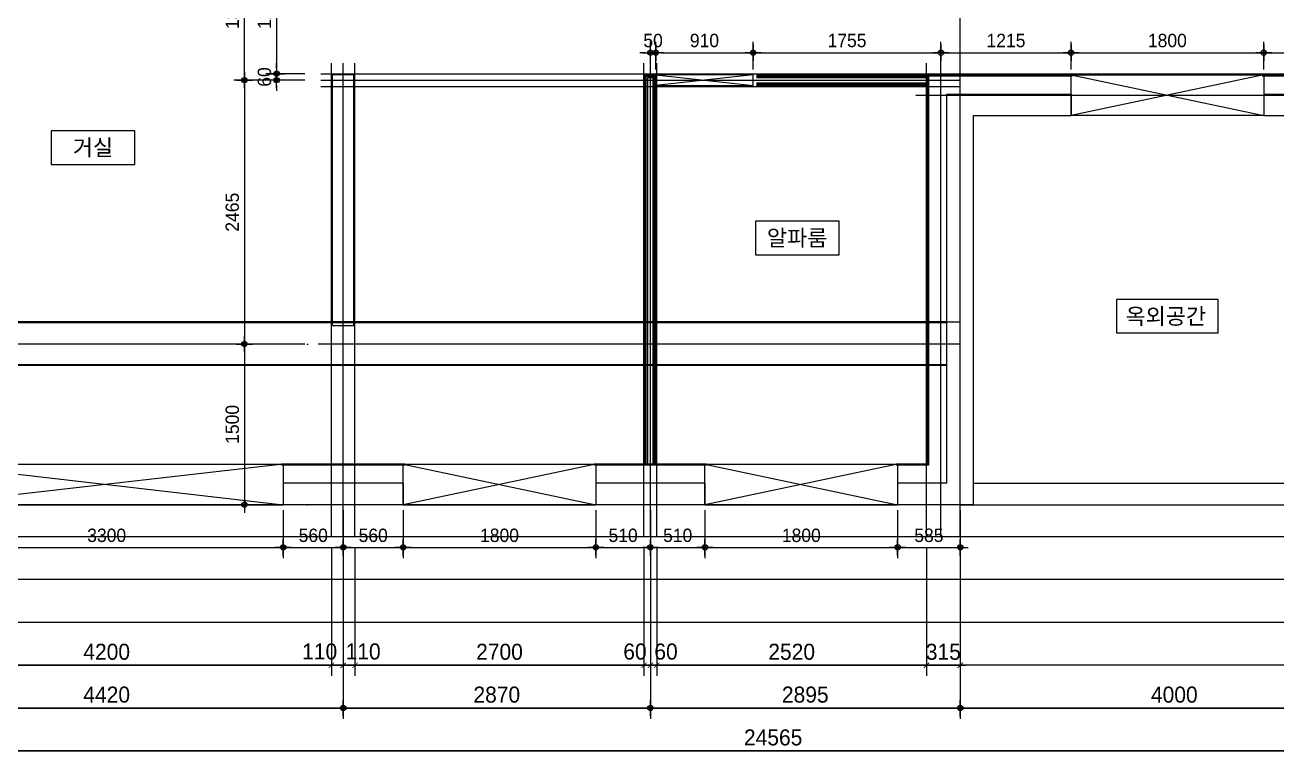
# Model space of a CAD drawing. Header units: millimetres. Extents: x 0 to 92204, y -190080 to 23760.
# Drawn here: x 63410 to 75107, y -95523 to -88743 of the extents above; entities that cross this region are included whole.
import ezdxf
from ezdxf.enums import TextEntityAlignment as Align
from ezdxf.xclip import XClip

# ---------------------------------------------------------------- set-up
doc = ezdxf.new("R2010")
doc.units = ezdxf.units.MM
doc.header["$LTSCALE"] = 100
doc.header["$XCLIPFRAME"] = 0
for name, pattern in [('AUDIT_D_220706163347-0', [0]), ('CEN', [62, 60, -1, 0, -1]), ('HIDDEN', [9.525, 6.35, -3.175])]:
    doc.linetypes.add(name, pattern=pattern)
doc.layers.get('defpoints').update_dxf_attribs({"color": 139})
for name, color, linetype in [('AA-XXXX-DIMS', 7, 'Continuous'), ('CEN_CON', 1, 'CEN'), ('CEN_WALL', 12, 'CEN'), ('CONC', 2, 'Continuous'), ('DIM', 7, 'AUDIT_D_220706163347-0'), ('ELE3_CON', 7, 'Continuous'), ('MC', 135, 'Continuous'), ('WAL_DRY', 7, 'Continuous'), ('실명', 3, 'AUDIT_D_220706163347-0'), ('실명박스', 7, 'AUDIT_D_220706163347-0'), ('창호-open', 4, 'Continuous'), ('확장', 8, 'HIDDEN')]:
    doc.layers.add(name, color=color, linetype=linetype)
doc.styles.add('HAUD01', font='Dotum.ttf')
doc.styles.add('돋움', font='Dotum.ttf')
doc.styles.add('맑은고딕', font='malgun.ttf', dxfattribs={"width": 0.9})
doc.dimstyles.new('DIM-50', dxfattribs={"dimscale": 50, "dimtxt": 3, "dimasz": 1, "dimexe": 2, "dimexo": 2, "dimgap": 1, "dimtad": 1, "dimdec": 0, "dimzin": 0, "dimdsep": 46, "dimtxsty": '맑은고딕', "dimblk1": 'DIMDOT', "dimblk2": 'DIMDOT', "dimsah": 1, "dimcen": 0.09, "dimdle": 2, "dimclrd": 7, "dimclre": 7, "dimclrt": 3, "dimadec": 0, "dimazin": 0, "dimtfac": 1, "dimtdec": 0, "dimtix": 1, "dimtmove": 2, "dimatfit": 3, "dimldrblk": 'DIMDOT', "dimfxl": 1, "dimtolj": 1, "dimtzin": 0, "dimarcsym": 0})
doc.dimstyles.new('MCDIM-50', dxfattribs={"dimscale": 50, "dimtxt": 3, "dimasz": 1, "dimexe": 2, "dimexo": 2, "dimgap": 1, "dimtad": 1, "dimdec": 0, "dimzin": 0, "dimdsep": 46, "dimtxsty": '맑은고딕', "dimblk1": 'ARCHTICK', "dimblk2": 'ARCHTICK', "dimsah": 1, "dimcen": 0.09, "dimdle": 2, "dimclrd": 7, "dimclre": 7, "dimclrt": 3, "dimadec": 0, "dimazin": 0, "dimtfac": 1, "dimtdec": 0, "dimtix": 1, "dimtmove": 2, "dimatfit": 3, "dimldrblk": 'ARCHTICK', "dimfxl": 1, "dimtolj": 1, "dimtzin": 0, "dimarcsym": 0})
doc.dimstyles.new('내부100', dxfattribs={"dimscale": 50, "dimtxt": 2.5, "dimasz": 1, "dimexe": 2, "dimexo": 1, "dimgap": 1, "dimtad": 1, "dimdec": 0, "dimzin": 0, "dimdsep": 46, "dimtxsty": '돋움', "dimblk1": 'DIMDOT', "dimblk2": 'DIMDOT', "dimsah": 1, "dimcen": 0.09, "dimdle": 2, "dimclrd": 7, "dimclre": 7, "dimclrt": 3, "dimadec": 0, "dimazin": 0, "dimtfac": 1, "dimtdec": 0, "dimtix": 1, "dimtmove": 2, "dimatfit": 3, "dimldrblk": 'DIMDOT', "dimfxl": 1, "dimtolj": 1, "dimtzin": 0, "dimarcsym": 0})

# ---------------------------------------------------------------- blocks, each defined once
blk = doc.blocks.new('U-121B(확장)1', base_point=(292392, -178478))
at = {"layer": 'CEN_CON'}
for p, q in [((306727, -178778), (306727, -170138)), ((306727, -178778), (306727, -171453)), ((300962, -178778), (300962, -174353)), ((306547, -178778), (306547, -174353)), ((306727, -178478), (292092, -178478)), ((306727, -178478), (317562, -178478))]:
    blk.add_line(p, q, dxfattribs=at)
at = {"layer": 'CEN_WALL'}
for p, q in [((303832, -178778), (303832, -174353)), ((300752, -174513), (306727, -174513)), ((306312, -174653), (310827, -174653)), ((306727, -176978), (296332, -176978))]:
    blk.add_line(p, q, dxfattribs=at)
at = {"layer": 'CONC'}
for p, q in [((300862, -176803), (300862, -174463)), ((301062, -174463), (300862, -174463)), ((301062, -176803), (301062, -174463)), ((306602, -178278), (306602, -174643)), ((306602, -174643), (307762, -174643)), ((307762, -174643), (307762, -174843)), ((309562, -174643), (310672, -174643)), ((309562, -174643), (309562, -174843)), ((306852, -178478), (306852, -174843)), ((306852, -174843), (307762, -174843)), ((309562, -174843), (310472, -174843)), ((300862, -176803), (301062, -176803)), ((301522, -178278), (300402, -178278)), ((300402, -178278), (300402, -178478)), ((301522, -178278), (301522, -178478)), ((304342, -178278), (303322, -178278)), ((303322, -178278), (303322, -178478)), ((304342, -178278), (304342, -178478)), ((306602, -178278), (306142, -178278)), ((306142, -178278), (306142, -178478)), ((301522, -178478), (300402, -178478)), ((304342, -178478), (303322, -178478)), ((306852, -178478), (306142, -178478)), ((306727, -178478), (306852, -178478))]:
    blk.add_line(p, q, dxfattribs=at)
at = {"layer": 'ELE3_CON'}
for p, q in [((306852, -178278), (310472, -178278)), ((297102, -178478), (300402, -178478)), ((301522, -178478), (303322, -178478)), ((304342, -178478), (306142, -178478)), ((306852, -178478), (310672, -178478))]:
    blk.add_line(p, q, dxfattribs=at)
at = {"layer": 'MC'}
for p, q in [((300852, -178778), (300852, -174353)), ((301072, -178778), (301072, -174353)), ((303772, -178778), (303772, -174353)), ((303892, -178778), (303892, -174353)), ((306412, -178778), (306412, -174353)), ((300752, -174453), (306727, -174453)), ((306727, -174453), (317562, -174453)), ((300752, -174573), (306727, -174573)), ((306727, -176773), (296332, -176773))]:
    blk.add_line(p, q, dxfattribs=at)
at = {"layer": 'WAL_DRY'}
for p, q in [((303782, -178098), (303782, -174463)), ((303782, -174463), (303882, -174463)), ((303794, -178098), (303794, -174475)), ((303794, -174475), (303869, -174475)), ((303807, -178098), (303807, -174488)), ((303807, -174488), (303857, -174488)), ((303857, -178098), (303857, -174488)), ((303869, -178098), (303869, -174475)), ((303882, -178098), (303882, -174463)), ((304822, -174463), (306422, -174463)), ((304822, -174475), (306422, -174475)), ((304822, -174488), (306422, -174488)), ((306422, -174463), (306422, -178098)), ((306422, -174463), (307777, -174463)), ((306432, -174473), (307777, -174473)), ((306432, -174473), (306432, -178108)), ((309547, -174463), (310852, -174463)), ((309547, -174473), (310842, -174473)), ((304822, -174538), (306422, -174538)), ((304822, -174550), (306422, -174550)), ((304822, -174563), (306422, -174563)), ((301537, -178098), (300387, -178098)), ((301537, -178108), (300387, -178108)), ((304357, -178098), (303307, -178098)), ((304357, -178108), (303307, -178108)), ((306422, -178098), (306127, -178098)), ((306432, -178108), (306127, -178108))]:
    blk.add_line(p, q, dxfattribs=at)
at = {"layer": '확장', "ltscale": 0.5, "const_width": 20, "flags": 128}
for points in [[(296642, -176773), (306602, -176773)], [(296642, -177173), (306602, -177173)]]:
    blk.add_lwpolyline(points, dxfattribs=at)
blk = doc.blocks.new('DIMDOT')
at = {"layer": 'AA-XXXX-DIMS'}
for p, q in [((-1.5, 0), (1.5, 0)), ((0, -1.5), (0, 1.5))]:
    blk.add_line(p, q, dxfattribs=at)
for radius in [0.5, 0.25]:
    blk.add_circle((0, 0), radius, dxfattribs=at)
blk = doc.blocks.new('*D2602')
at = {"layer": 'defpoints', "color": 0, "transparency": 16777216}
for p in [(11809, -117283), (16229, -117283), (16229, -118883)]:
    blk.add_point(p, dxfattribs=at)
at = {"layer": 'DIM', "color": 7, "lineweight": -2, "transparency": 16777216}
for p, q in [((11809, -117383), (11809, -118983)), ((16229, -117383), (16229, -118983)), ((11859, -118883), (16179, -118883))]:
    blk.add_line(p, q, dxfattribs=at)
at = {"layer": 'DIM', "color": 7, "lineweight": -2, "transparency": 16777216, "xscale": 50, "yscale": 50, "zscale": 50, "rotation": 180}
blk.add_blockref('DIMDOT', (11809, -118883), dxfattribs=at)
at = {"layer": 'DIM', "color": 7, "lineweight": -2, "transparency": 16777216, "xscale": 50, "yscale": 50, "zscale": 50}
blk.add_blockref('DIMDOT', (16229, -118883), dxfattribs=at)
at = {"layer": 'DIM', "color": 3, "transparency": 16777216, "insert": (14019, -118758), "char_height": 150, "attachment_point": 5, "style": 'HAUD01'}
blk.add_mtext('\\A1;4420', dxfattribs=at)
blk = doc.blocks.new('*D2603')
at = {"layer": 'defpoints', "color": 0, "transparency": 16777216}
for p in [(16229, -117283), (19099, -117283), (19099, -118883)]:
    blk.add_point(p, dxfattribs=at)
at = {"layer": 'DIM', "color": 7, "lineweight": -2, "transparency": 16777216}
for p, q in [((16229, -117383), (16229, -118983)), ((19099, -117383), (19099, -118983)), ((16279, -118883), (19049, -118883))]:
    blk.add_line(p, q, dxfattribs=at)
at = {"layer": 'DIM', "color": 7, "lineweight": -2, "transparency": 16777216, "xscale": 50, "yscale": 50, "zscale": 50, "rotation": 180}
blk.add_blockref('DIMDOT', (16229, -118883), dxfattribs=at)
at = {"layer": 'DIM', "color": 7, "lineweight": -2, "transparency": 16777216, "xscale": 50, "yscale": 50, "zscale": 50}
blk.add_blockref('DIMDOT', (19099, -118883), dxfattribs=at)
at = {"layer": 'DIM', "color": 3, "transparency": 16777216, "insert": (17664, -118758), "char_height": 150, "attachment_point": 5, "style": 'HAUD01'}
blk.add_mtext('\\A1;2870', dxfattribs=at)
blk = doc.blocks.new('*D2604')
at = {"layer": 'defpoints', "color": 0, "transparency": 16777216}
for p in [(19099, -117283), (21994, -117283), (21994, -118883)]:
    blk.add_point(p, dxfattribs=at)
at = {"layer": 'DIM', "color": 7, "lineweight": -2, "transparency": 16777216}
for p, q in [((19099, -117383), (19099, -118983)), ((21994, -117383), (21994, -118983)), ((19149, -118883), (21944, -118883))]:
    blk.add_line(p, q, dxfattribs=at)
at = {"layer": 'DIM', "color": 7, "lineweight": -2, "transparency": 16777216, "xscale": 50, "yscale": 50, "zscale": 50, "rotation": 180}
blk.add_blockref('DIMDOT', (19099, -118883), dxfattribs=at)
at = {"layer": 'DIM', "color": 7, "lineweight": -2, "transparency": 16777216, "xscale": 50, "yscale": 50, "zscale": 50}
blk.add_blockref('DIMDOT', (21994, -118883), dxfattribs=at)
at = {"layer": 'DIM', "color": 3, "transparency": 16777216, "insert": (20546, -118758), "char_height": 150, "attachment_point": 5, "style": 'HAUD01'}
blk.add_mtext('\\A1;2895', dxfattribs=at)
blk = doc.blocks.new('*D2605')
at = {"layer": 'defpoints', "color": 0, "transparency": 16777216}
for p in [(21994, -117283), (25994, -117283), (25994, -118883)]:
    blk.add_point(p, dxfattribs=at)
at = {"layer": 'DIM', "color": 7, "lineweight": -2, "transparency": 16777216}
for p, q in [((21994, -117383), (21994, -118983)), ((25994, -117383), (25994, -118983)), ((22044, -118883), (25944, -118883))]:
    blk.add_line(p, q, dxfattribs=at)
at = {"layer": 'DIM', "color": 7, "lineweight": -2, "transparency": 16777216, "xscale": 50, "yscale": 50, "zscale": 50, "rotation": 180}
blk.add_blockref('DIMDOT', (21994, -118883), dxfattribs=at)
at = {"layer": 'DIM', "color": 7, "lineweight": -2, "transparency": 16777216, "xscale": 50, "yscale": 50, "zscale": 50}
blk.add_blockref('DIMDOT', (25994, -118883), dxfattribs=at)
at = {"layer": 'DIM', "color": 3, "transparency": 16777216, "insert": (23994, -118758), "char_height": 150, "attachment_point": 5, "style": 'HAUD01'}
blk.add_mtext('\\A1;4000', dxfattribs=at)
blk = doc.blocks.new('*D2608')
at = {"layer": 'defpoints', "color": 0, "transparency": 16777216}
for p in [(7964, -117283), (32529, -117283), (32529, -119283)]:
    blk.add_point(p, dxfattribs=at)
at = {"layer": 'DIM', "color": 7, "lineweight": -2, "transparency": 16777216}
for p, q in [((7964, -117383), (7964, -119383)), ((32529, -117383), (32529, -119383)), ((8014, -119283), (32479, -119283))]:
    blk.add_line(p, q, dxfattribs=at)
at = {"layer": 'DIM', "color": 7, "lineweight": -2, "transparency": 16777216, "xscale": 50, "yscale": 50, "zscale": 50, "rotation": 180}
blk.add_blockref('DIMDOT', (7964, -119283), dxfattribs=at)
at = {"layer": 'DIM', "color": 7, "lineweight": -2, "transparency": 16777216, "xscale": 50, "yscale": 50, "zscale": 50}
blk.add_blockref('DIMDOT', (32529, -119283), dxfattribs=at)
at = {"layer": 'DIM', "color": 3, "transparency": 16777216, "insert": (20246, -119158), "char_height": 150, "attachment_point": 5, "style": 'HAUD01'}
blk.add_mtext('\\A1;24565', dxfattribs=at)
blk = doc.blocks.new('_ArchTick')
at = {"color": 0, "linetype": 'ByBlock', "const_width": 0.15}
blk.add_lwpolyline([(-0.5, -0.5), (0.5, 0.5)], dxfattribs=at)
blk = doc.blocks.new('*D2613')
at = {"layer": 'defpoints', "color": 0, "linetype": 'ByBlock', "transparency": 16777216}
for p in [(11919, -117283), (16119, -117283), (16119, -118483)]:
    blk.add_point(p, dxfattribs=at)
at = {"layer": 'DIM', "color": 7, "linetype": 'ByBlock', "lineweight": -2, "transparency": 16777216}
for p, q in [((11919, -117383), (11919, -118583)), ((16119, -117383), (16119, -118583)), ((11819, -118483), (16219, -118483))]:
    blk.add_line(p, q, dxfattribs=at)
at = {"layer": 'DIM', "color": 7, "linetype": 'ByBlock', "lineweight": -2, "transparency": 16777216, "xscale": 50, "yscale": 50, "zscale": 50, "rotation": 180}
blk.add_blockref('_ArchTick', (11919, -118483), dxfattribs=at)
at = {"layer": 'DIM', "color": 7, "linetype": 'ByBlock', "lineweight": -2, "transparency": 16777216, "xscale": 50, "yscale": 50, "zscale": 50}
blk.add_blockref('_ArchTick', (16119, -118483), dxfattribs=at)
at = {"layer": 'DIM', "color": 3, "linetype": 'ByBlock', "transparency": 16777216, "insert": (14019, -118358), "char_height": 150, "attachment_point": 5, "style": 'HAUD01'}
blk.add_mtext('\\A1;4200', dxfattribs=at)
blk = doc.blocks.new('*D2614')
at = {"layer": 'defpoints', "color": 0, "linetype": 'ByBlock', "transparency": 16777216}
for p in [(16119, -117283), (16229, -117283), (16229, -118483)]:
    blk.add_point(p, dxfattribs=at)
at = {"layer": 'DIM', "color": 7, "linetype": 'ByBlock', "lineweight": -2, "transparency": 16777216}
for p, q in [((16119, -117383), (16119, -118583)), ((16229, -117383), (16229, -118583)), ((16019, -118483), (16329, -118483))]:
    blk.add_line(p, q, dxfattribs=at)
at = {"layer": 'DIM', "color": 7, "linetype": 'ByBlock', "lineweight": -2, "transparency": 16777216, "xscale": 50, "yscale": 50, "zscale": 50, "rotation": 180}
blk.add_blockref('_ArchTick', (16119, -118483), dxfattribs=at)
at = {"layer": 'DIM', "color": 7, "linetype": 'ByBlock', "lineweight": -2, "transparency": 16777216, "xscale": 50, "yscale": 50, "zscale": 50}
blk.add_blockref('_ArchTick', (16229, -118483), dxfattribs=at)
at = {"layer": 'DIM', "color": 3, "linetype": 'ByBlock', "transparency": 16777216, "insert": (16009, -118355), "char_height": 150, "attachment_point": 5, "style": 'HAUD01'}
blk.add_mtext('\\A1;110', dxfattribs=at)
blk = doc.blocks.new('*D2615')
at = {"layer": 'defpoints', "color": 0, "linetype": 'ByBlock', "transparency": 16777216}
for p in [(16229, -117283), (16339, -117283), (16339, -118483)]:
    blk.add_point(p, dxfattribs=at)
at = {"layer": 'DIM', "color": 7, "linetype": 'ByBlock', "lineweight": -2, "transparency": 16777216}
for p, q in [((16229, -117383), (16229, -118583)), ((16339, -117383), (16339, -118583)), ((16129, -118483), (16439, -118483))]:
    blk.add_line(p, q, dxfattribs=at)
at = {"layer": 'DIM', "color": 7, "linetype": 'ByBlock', "lineweight": -2, "transparency": 16777216, "xscale": 50, "yscale": 50, "zscale": 50, "rotation": 180}
blk.add_blockref('_ArchTick', (16229, -118483), dxfattribs=at)
at = {"layer": 'DIM', "color": 7, "linetype": 'ByBlock', "lineweight": -2, "transparency": 16777216, "xscale": 50, "yscale": 50, "zscale": 50}
blk.add_blockref('_ArchTick', (16339, -118483), dxfattribs=at)
at = {"layer": 'DIM', "color": 3, "linetype": 'ByBlock', "transparency": 16777216, "insert": (16415, -118355), "char_height": 150, "attachment_point": 5, "style": 'HAUD01'}
blk.add_mtext('\\A1;110', dxfattribs=at)
blk = doc.blocks.new('*D2616')
at = {"layer": 'defpoints', "color": 0, "linetype": 'ByBlock', "transparency": 16777216}
for p in [(16339, -117283), (19039, -117283), (19039, -118483)]:
    blk.add_point(p, dxfattribs=at)
at = {"layer": 'DIM', "color": 7, "linetype": 'ByBlock', "lineweight": -2, "transparency": 16777216}
for p, q in [((16339, -117383), (16339, -118583)), ((19039, -117383), (19039, -118583)), ((16239, -118483), (19139, -118483))]:
    blk.add_line(p, q, dxfattribs=at)
at = {"layer": 'DIM', "color": 7, "linetype": 'ByBlock', "lineweight": -2, "transparency": 16777216, "xscale": 50, "yscale": 50, "zscale": 50, "rotation": 180}
blk.add_blockref('_ArchTick', (16339, -118483), dxfattribs=at)
at = {"layer": 'DIM', "color": 7, "linetype": 'ByBlock', "lineweight": -2, "transparency": 16777216, "xscale": 50, "yscale": 50, "zscale": 50}
blk.add_blockref('_ArchTick', (19039, -118483), dxfattribs=at)
at = {"layer": 'DIM', "color": 3, "linetype": 'ByBlock', "transparency": 16777216, "insert": (17689, -118358), "char_height": 150, "attachment_point": 5, "style": 'HAUD01'}
blk.add_mtext('\\A1;2700', dxfattribs=at)
blk = doc.blocks.new('*D2617')
at = {"layer": 'defpoints', "color": 0, "linetype": 'ByBlock', "transparency": 16777216}
for p in [(19039, -117283), (19099, -117283), (19099, -118483)]:
    blk.add_point(p, dxfattribs=at)
at = {"layer": 'DIM', "color": 7, "linetype": 'ByBlock', "lineweight": -2, "transparency": 16777216}
for p, q in [((19039, -117383), (19039, -118583)), ((19099, -117383), (19099, -118583)), ((19039, -118483), (18989, -118483)), ((19039, -118483), (19099, -118483)), ((19099, -118483), (19149, -118483))]:
    blk.add_line(p, q, dxfattribs=at)
at = {"layer": 'DIM', "color": 7, "linetype": 'ByBlock', "lineweight": -2, "transparency": 16777216, "xscale": 50, "yscale": 50, "zscale": 50}
blk.add_blockref('_ArchTick', (19039, -118483), dxfattribs=at)
at = {"layer": 'DIM', "color": 7, "linetype": 'ByBlock', "lineweight": -2, "transparency": 16777216, "xscale": 50, "yscale": 50, "zscale": 50, "rotation": 180}
blk.add_blockref('_ArchTick', (19099, -118483), dxfattribs=at)
at = {"layer": 'DIM', "color": 3, "linetype": 'ByBlock', "transparency": 16777216, "insert": (18955, -118356), "char_height": 150, "attachment_point": 5, "style": 'HAUD01'}
blk.add_mtext('\\A1;60', dxfattribs=at)
blk = doc.blocks.new('*D2618')
at = {"layer": 'defpoints', "color": 0, "linetype": 'ByBlock', "transparency": 16777216}
for p in [(19099, -117283), (19159, -117283), (19159, -118483)]:
    blk.add_point(p, dxfattribs=at)
at = {"layer": 'DIM', "color": 7, "linetype": 'ByBlock', "lineweight": -2, "transparency": 16777216}
for p, q in [((19099, -117383), (19099, -118583)), ((19159, -117383), (19159, -118583)), ((19099, -118483), (19049, -118483)), ((19099, -118483), (19159, -118483)), ((19159, -118483), (19209, -118483))]:
    blk.add_line(p, q, dxfattribs=at)
at = {"layer": 'DIM', "color": 7, "linetype": 'ByBlock', "lineweight": -2, "transparency": 16777216, "xscale": 50, "yscale": 50, "zscale": 50}
blk.add_blockref('_ArchTick', (19099, -118483), dxfattribs=at)
at = {"layer": 'DIM', "color": 7, "linetype": 'ByBlock', "lineweight": -2, "transparency": 16777216, "xscale": 50, "yscale": 50, "zscale": 50, "rotation": 180}
blk.add_blockref('_ArchTick', (19159, -118483), dxfattribs=at)
at = {"layer": 'DIM', "color": 3, "linetype": 'ByBlock', "transparency": 16777216, "insert": (19245, -118356), "char_height": 150, "attachment_point": 5, "style": 'HAUD01'}
blk.add_mtext('\\A1;60', dxfattribs=at)
blk = doc.blocks.new('*D2619')
at = {"layer": 'defpoints', "color": 0, "linetype": 'ByBlock', "transparency": 16777216}
for p in [(19159, -117283), (21679, -117283), (21679, -118483)]:
    blk.add_point(p, dxfattribs=at)
at = {"layer": 'DIM', "color": 7, "linetype": 'ByBlock', "lineweight": -2, "transparency": 16777216}
for p, q in [((19159, -117383), (19159, -118583)), ((21679, -117383), (21679, -118583)), ((19059, -118483), (21779, -118483))]:
    blk.add_line(p, q, dxfattribs=at)
at = {"layer": 'DIM', "color": 7, "linetype": 'ByBlock', "lineweight": -2, "transparency": 16777216, "xscale": 50, "yscale": 50, "zscale": 50, "rotation": 180}
blk.add_blockref('_ArchTick', (19159, -118483), dxfattribs=at)
at = {"layer": 'DIM', "color": 7, "linetype": 'ByBlock', "lineweight": -2, "transparency": 16777216, "xscale": 50, "yscale": 50, "zscale": 50}
blk.add_blockref('_ArchTick', (21679, -118483), dxfattribs=at)
at = {"layer": 'DIM', "color": 3, "linetype": 'ByBlock', "transparency": 16777216, "insert": (20419, -118358), "char_height": 150, "attachment_point": 5, "style": 'HAUD01'}
blk.add_mtext('\\A1;2520', dxfattribs=at)
blk = doc.blocks.new('*D2620')
at = {"layer": 'defpoints', "color": 0, "linetype": 'ByBlock', "transparency": 16777216}
for p in [(21679, -117283), (21994, -117283), (21994, -118483)]:
    blk.add_point(p, dxfattribs=at)
at = {"layer": 'DIM', "color": 7, "linetype": 'ByBlock', "lineweight": -2, "transparency": 16777216}
for p, q in [((21679, -117383), (21679, -118583)), ((21994, -117383), (21994, -118583)), ((21679, -118483), (21629, -118483)), ((21679, -118483), (21994, -118483)), ((21994, -118483), (22044, -118483))]:
    blk.add_line(p, q, dxfattribs=at)
at = {"layer": 'DIM', "color": 7, "linetype": 'ByBlock', "lineweight": -2, "transparency": 16777216, "xscale": 50, "yscale": 50, "zscale": 50}
blk.add_blockref('_ArchTick', (21679, -118483), dxfattribs=at)
at = {"layer": 'DIM', "color": 7, "linetype": 'ByBlock', "lineweight": -2, "transparency": 16777216, "xscale": 50, "yscale": 50, "zscale": 50, "rotation": 180}
blk.add_blockref('_ArchTick', (21994, -118483), dxfattribs=at)
at = {"layer": 'DIM', "color": 3, "linetype": 'ByBlock', "transparency": 16777216, "insert": (21836, -118358), "char_height": 150, "attachment_point": 5, "style": 'HAUD01'}
blk.add_mtext('\\A1;315', dxfattribs=at)
blk = doc.blocks.new('*D969')
at = {"layer": 'defpoints', "color": 0, "transparency": 16777216}
for p in [(62523, -93223), (65823, -93223), (65823, -93622)]:
    blk.add_point(p, dxfattribs=at)
at = {"layer": 'DIM', "color": 7, "lineweight": -2, "transparency": 16777216}
for p, q in [((62523, -93273), (62523, -93722)), ((65823, -93273), (65823, -93722)), ((62573, -93622), (65773, -93622))]:
    blk.add_line(p, q, dxfattribs=at)
at = {"layer": 'DIM', "color": 7, "lineweight": -2, "transparency": 16777216, "xscale": 50, "yscale": 50, "zscale": 50, "rotation": 180}
blk.add_blockref('DIMDOT', (62523, -93622), dxfattribs=at)
at = {"layer": 'DIM', "color": 7, "lineweight": -2, "transparency": 16777216, "xscale": 50, "yscale": 50, "zscale": 50}
blk.add_blockref('DIMDOT', (65823, -93622), dxfattribs=at)
at = {"layer": 'DIM', "color": 3, "transparency": 16777216, "insert": (64173, -93510), "char_height": 125, "attachment_point": 5, "style": '돋움'}
blk.add_mtext('\\A1;3300', dxfattribs=at)
blk = doc.blocks.new('*D970')
at = {"layer": 'defpoints', "color": 0, "transparency": 16777216}
for p in [(65823, -93223), (66383, -93223), (66383, -93622)]:
    blk.add_point(p, dxfattribs=at)
at = {"layer": 'DIM', "color": 7, "lineweight": -2, "transparency": 16777216}
for p, q in [((65823, -93273), (65823, -93722)), ((66383, -93273), (66383, -93722)), ((65873, -93622), (66333, -93622))]:
    blk.add_line(p, q, dxfattribs=at)
at = {"layer": 'DIM', "color": 7, "lineweight": -2, "transparency": 16777216, "xscale": 50, "yscale": 50, "zscale": 50, "rotation": 180}
blk.add_blockref('DIMDOT', (65823, -93622), dxfattribs=at)
at = {"layer": 'DIM', "color": 7, "lineweight": -2, "transparency": 16777216, "xscale": 50, "yscale": 50, "zscale": 50}
blk.add_blockref('DIMDOT', (66383, -93622), dxfattribs=at)
at = {"layer": 'DIM', "color": 3, "transparency": 16777216, "insert": (66103, -93510), "char_height": 125, "attachment_point": 5, "style": '돋움'}
blk.add_mtext('\\A1;560', dxfattribs=at)
blk = doc.blocks.new('*D971')
at = {"layer": 'defpoints', "color": 0, "transparency": 16777216}
for p in [(66383, -93223), (66943, -93223), (66943, -93622)]:
    blk.add_point(p, dxfattribs=at)
at = {"layer": 'DIM', "color": 7, "lineweight": -2, "transparency": 16777216}
for p, q in [((66383, -93273), (66383, -93722)), ((66943, -93273), (66943, -93722)), ((66433, -93622), (66893, -93622))]:
    blk.add_line(p, q, dxfattribs=at)
at = {"layer": 'DIM', "color": 7, "lineweight": -2, "transparency": 16777216, "xscale": 50, "yscale": 50, "zscale": 50, "rotation": 180}
blk.add_blockref('DIMDOT', (66383, -93622), dxfattribs=at)
at = {"layer": 'DIM', "color": 7, "lineweight": -2, "transparency": 16777216, "xscale": 50, "yscale": 50, "zscale": 50}
blk.add_blockref('DIMDOT', (66943, -93622), dxfattribs=at)
at = {"layer": 'DIM', "color": 3, "transparency": 16777216, "insert": (66663, -93510), "char_height": 125, "attachment_point": 5, "style": '돋움'}
blk.add_mtext('\\A1;560', dxfattribs=at)
blk = doc.blocks.new('*D934')
at = {"layer": 'defpoints', "color": 0, "transparency": 16777216}
for p in [(66943, -93223), (68743, -93223), (68743, -93622)]:
    blk.add_point(p, dxfattribs=at)
at = {"layer": 'DIM', "color": 7, "lineweight": -2, "transparency": 16777216}
for p, q in [((66943, -93273), (66943, -93722)), ((68743, -93273), (68743, -93722)), ((66993, -93622), (68693, -93622))]:
    blk.add_line(p, q, dxfattribs=at)
at = {"layer": 'DIM', "color": 7, "lineweight": -2, "transparency": 16777216, "xscale": 50, "yscale": 50, "zscale": 50, "rotation": 180}
blk.add_blockref('DIMDOT', (66943, -93622), dxfattribs=at)
at = {"layer": 'DIM', "color": 7, "lineweight": -2, "transparency": 16777216, "xscale": 50, "yscale": 50, "zscale": 50}
blk.add_blockref('DIMDOT', (68743, -93622), dxfattribs=at)
at = {"layer": 'DIM', "color": 3, "transparency": 16777216, "insert": (67843, -93510), "char_height": 125, "attachment_point": 5, "style": '돋움'}
blk.add_mtext('\\A1;1800', dxfattribs=at)
blk = doc.blocks.new('*D935')
at = {"layer": 'defpoints', "color": 0, "transparency": 16777216}
for p in [(68743, -93223), (69253, -93223), (69253, -93622)]:
    blk.add_point(p, dxfattribs=at)
at = {"layer": 'DIM', "color": 7, "lineweight": -2, "transparency": 16777216}
for p, q in [((68743, -93273), (68743, -93722)), ((69253, -93273), (69253, -93722)), ((68793, -93622), (69203, -93622))]:
    blk.add_line(p, q, dxfattribs=at)
at = {"layer": 'DIM', "color": 7, "lineweight": -2, "transparency": 16777216, "xscale": 50, "yscale": 50, "zscale": 50, "rotation": 180}
blk.add_blockref('DIMDOT', (68743, -93622), dxfattribs=at)
at = {"layer": 'DIM', "color": 7, "lineweight": -2, "transparency": 16777216, "xscale": 50, "yscale": 50, "zscale": 50}
blk.add_blockref('DIMDOT', (69253, -93622), dxfattribs=at)
at = {"layer": 'DIM', "color": 3, "transparency": 16777216, "insert": (68998, -93510), "char_height": 125, "attachment_point": 5, "style": '돋움'}
blk.add_mtext('\\A1;510', dxfattribs=at)
blk = doc.blocks.new('*D936')
at = {"layer": 'defpoints', "color": 0, "transparency": 16777216}
for p in [(69253, -93223), (69763, -93223), (69763, -93622)]:
    blk.add_point(p, dxfattribs=at)
at = {"layer": 'DIM', "color": 7, "lineweight": -2, "transparency": 16777216}
for p, q in [((69253, -93273), (69253, -93722)), ((69763, -93273), (69763, -93722)), ((69303, -93622), (69713, -93622))]:
    blk.add_line(p, q, dxfattribs=at)
at = {"layer": 'DIM', "color": 7, "lineweight": -2, "transparency": 16777216, "xscale": 50, "yscale": 50, "zscale": 50, "rotation": 180}
blk.add_blockref('DIMDOT', (69253, -93622), dxfattribs=at)
at = {"layer": 'DIM', "color": 7, "lineweight": -2, "transparency": 16777216, "xscale": 50, "yscale": 50, "zscale": 50}
blk.add_blockref('DIMDOT', (69763, -93622), dxfattribs=at)
at = {"layer": 'DIM', "color": 3, "transparency": 16777216, "insert": (69508, -93510), "char_height": 125, "attachment_point": 5, "style": '돋움'}
blk.add_mtext('\\A1;510', dxfattribs=at)
blk = doc.blocks.new('*D937')
at = {"layer": 'defpoints', "color": 0, "transparency": 16777216}
for p in [(69763, -93223), (71563, -93223), (71563, -93622)]:
    blk.add_point(p, dxfattribs=at)
at = {"layer": 'DIM', "color": 7, "lineweight": -2, "transparency": 16777216}
for p, q in [((69763, -93273), (69763, -93722)), ((71563, -93273), (71563, -93722)), ((69813, -93622), (71513, -93622))]:
    blk.add_line(p, q, dxfattribs=at)
at = {"layer": 'DIM', "color": 7, "lineweight": -2, "transparency": 16777216, "xscale": 50, "yscale": 50, "zscale": 50, "rotation": 180}
blk.add_blockref('DIMDOT', (69763, -93622), dxfattribs=at)
at = {"layer": 'DIM', "color": 7, "lineweight": -2, "transparency": 16777216, "xscale": 50, "yscale": 50, "zscale": 50}
blk.add_blockref('DIMDOT', (71563, -93622), dxfattribs=at)
at = {"layer": 'DIM', "color": 3, "transparency": 16777216, "insert": (70663, -93510), "char_height": 125, "attachment_point": 5, "style": '돋움'}
blk.add_mtext('\\A1;1800', dxfattribs=at)
blk = doc.blocks.new('*D938')
at = {"layer": 'defpoints', "color": 0, "transparency": 16777216}
for p in [(71563, -93223), (72148, -93223), (72148, -93622)]:
    blk.add_point(p, dxfattribs=at)
at = {"layer": 'DIM', "color": 7, "lineweight": -2, "transparency": 16777216}
for p, q in [((71563, -93273), (71563, -93722)), ((72148, -93273), (72148, -93722)), ((71613, -93622), (72098, -93622))]:
    blk.add_line(p, q, dxfattribs=at)
at = {"layer": 'DIM', "color": 7, "lineweight": -2, "transparency": 16777216, "xscale": 50, "yscale": 50, "zscale": 50, "rotation": 180}
blk.add_blockref('DIMDOT', (71563, -93622), dxfattribs=at)
at = {"layer": 'DIM', "color": 7, "lineweight": -2, "transparency": 16777216, "xscale": 50, "yscale": 50, "zscale": 50}
blk.add_blockref('DIMDOT', (72148, -93622), dxfattribs=at)
at = {"layer": 'DIM', "color": 3, "transparency": 16777216, "insert": (71855, -93510), "char_height": 125, "attachment_point": 5, "style": '돋움'}
blk.add_mtext('\\A1;585', dxfattribs=at)
blk = doc.blocks.new('*D946')
at = {"layer": 'defpoints', "color": 0, "transparency": 16777216}
for p in [(69303, -89001), (69253, -89208), (69303, -89208)]:
    blk.add_point(p, dxfattribs=at)
at = {"layer": 'DIM', "color": 7, "lineweight": -2, "transparency": 16777216}
for p, q in [((69203, -89001), (69153, -89001)), ((69253, -89158), (69253, -88901)), ((69253, -89001), (69303, -89001)), ((69303, -89158), (69303, -88901)), ((69353, -89001), (69403, -89001))]:
    blk.add_line(p, q, dxfattribs=at)
at = {"layer": 'DIM', "color": 7, "lineweight": -2, "transparency": 16777216, "xscale": 50, "yscale": 50, "zscale": 50}
blk.add_blockref('DIMDOT', (69253, -89001), dxfattribs=at)
at = {"layer": 'DIM', "color": 7, "lineweight": -2, "transparency": 16777216, "xscale": 50, "yscale": 50, "zscale": 50, "rotation": 180}
blk.add_blockref('DIMDOT', (69303, -89001), dxfattribs=at)
at = {"layer": 'DIM', "color": 3, "transparency": 16777216, "insert": (69278, -88888), "char_height": 125, "attachment_point": 5, "style": '돋움'}
blk.add_mtext('\\A1;50', dxfattribs=at)
blk = doc.blocks.new('*D947')
at = {"layer": 'defpoints', "color": 0, "transparency": 16777216}
for p in [(70213, -89001), (69303, -89208), (70213, -89208)]:
    blk.add_point(p, dxfattribs=at)
at = {"layer": 'DIM', "color": 7, "lineweight": -2, "transparency": 16777216}
for p, q in [((69303, -89158), (69303, -88901)), ((69353, -89001), (70163, -89001)), ((70213, -89158), (70213, -88901))]:
    blk.add_line(p, q, dxfattribs=at)
at = {"layer": 'DIM', "color": 7, "lineweight": -2, "transparency": 16777216, "xscale": 50, "yscale": 50, "zscale": 50, "rotation": 180}
blk.add_blockref('DIMDOT', (69303, -89001), dxfattribs=at)
at = {"layer": 'DIM', "color": 7, "lineweight": -2, "transparency": 16777216, "xscale": 50, "yscale": 50, "zscale": 50}
blk.add_blockref('DIMDOT', (70213, -89001), dxfattribs=at)
at = {"layer": 'DIM', "color": 3, "transparency": 16777216, "insert": (69758, -88888), "char_height": 125, "attachment_point": 5, "style": '돋움'}
blk.add_mtext('\\A1;910', dxfattribs=at)
blk = doc.blocks.new('*D948')
at = {"layer": 'defpoints', "color": 0, "transparency": 16777216}
for p in [(71968, -89001), (70213, -89208), (71968, -89208)]:
    blk.add_point(p, dxfattribs=at)
at = {"layer": 'DIM', "color": 7, "lineweight": -2, "transparency": 16777216}
for p, q in [((70213, -89158), (70213, -88901)), ((70263, -89001), (71918, -89001)), ((71968, -89158), (71968, -88901))]:
    blk.add_line(p, q, dxfattribs=at)
at = {"layer": 'DIM', "color": 7, "lineweight": -2, "transparency": 16777216, "xscale": 50, "yscale": 50, "zscale": 50, "rotation": 180}
blk.add_blockref('DIMDOT', (70213, -89001), dxfattribs=at)
at = {"layer": 'DIM', "color": 7, "lineweight": -2, "transparency": 16777216, "xscale": 50, "yscale": 50, "zscale": 50}
blk.add_blockref('DIMDOT', (71968, -89001), dxfattribs=at)
at = {"layer": 'DIM', "color": 3, "transparency": 16777216, "insert": (71090, -88888), "char_height": 125, "attachment_point": 5, "style": '돋움'}
blk.add_mtext('\\A1;1755', dxfattribs=at)
blk = doc.blocks.new('*D949')
at = {"layer": 'defpoints', "color": 0, "transparency": 16777216}
for p in [(73183, -89001), (71968, -89208), (73183, -89208)]:
    blk.add_point(p, dxfattribs=at)
at = {"layer": 'DIM', "color": 7, "lineweight": -2, "transparency": 16777216}
for p, q in [((71968, -89158), (71968, -88901)), ((72018, -89001), (73133, -89001)), ((73183, -89158), (73183, -88901))]:
    blk.add_line(p, q, dxfattribs=at)
at = {"layer": 'DIM', "color": 7, "lineweight": -2, "transparency": 16777216, "xscale": 50, "yscale": 50, "zscale": 50, "rotation": 180}
blk.add_blockref('DIMDOT', (71968, -89001), dxfattribs=at)
at = {"layer": 'DIM', "color": 7, "lineweight": -2, "transparency": 16777216, "xscale": 50, "yscale": 50, "zscale": 50}
blk.add_blockref('DIMDOT', (73183, -89001), dxfattribs=at)
at = {"layer": 'DIM', "color": 3, "transparency": 16777216, "insert": (72575, -88888), "char_height": 125, "attachment_point": 5, "style": '돋움'}
blk.add_mtext('\\A1;1215', dxfattribs=at)
blk = doc.blocks.new('*D953')
at = {"layer": 'defpoints', "color": 0, "transparency": 16777216}
for p in [(74983, -89001), (73183, -89208), (74983, -89208)]:
    blk.add_point(p, dxfattribs=at)
at = {"layer": 'DIM', "color": 7, "lineweight": -2, "transparency": 16777216}
for p, q in [((73183, -89158), (73183, -88901)), ((73233, -89001), (74933, -89001)), ((74983, -89158), (74983, -88901))]:
    blk.add_line(p, q, dxfattribs=at)
at = {"layer": 'DIM', "color": 7, "lineweight": -2, "transparency": 16777216, "xscale": 50, "yscale": 50, "zscale": 50, "rotation": 180}
blk.add_blockref('DIMDOT', (73183, -89001), dxfattribs=at)
at = {"layer": 'DIM', "color": 7, "lineweight": -2, "transparency": 16777216, "xscale": 50, "yscale": 50, "zscale": 50}
blk.add_blockref('DIMDOT', (74983, -89001), dxfattribs=at)
at = {"layer": 'DIM', "color": 3, "transparency": 16777216, "insert": (74083, -88888), "char_height": 125, "attachment_point": 5, "style": '돋움'}
blk.add_mtext('\\A1;1800', dxfattribs=at)
blk = doc.blocks.new('*D954')
at = {"layer": 'defpoints', "color": 0, "transparency": 16777216}
for p in [(76148, -89001), (74983, -89208), (76148, -89208)]:
    blk.add_point(p, dxfattribs=at)
at = {"layer": 'DIM', "color": 7, "lineweight": -2, "transparency": 16777216}
for p, q in [((74983, -89158), (74983, -88901)), ((75033, -89001), (76098, -89001)), ((76148, -89158), (76148, -88901))]:
    blk.add_line(p, q, dxfattribs=at)
at = {"layer": 'DIM', "color": 7, "lineweight": -2, "transparency": 16777216, "xscale": 50, "yscale": 50, "zscale": 50, "rotation": 180}
blk.add_blockref('DIMDOT', (74983, -89001), dxfattribs=at)
at = {"layer": 'DIM', "color": 7, "lineweight": -2, "transparency": 16777216, "xscale": 50, "yscale": 50, "zscale": 50}
blk.add_blockref('DIMDOT', (76148, -89001), dxfattribs=at)
at = {"layer": 'DIM', "color": 3, "transparency": 16777216, "insert": (75565, -88888), "char_height": 125, "attachment_point": 5, "style": '돋움'}
blk.add_mtext('\\A1;1165', dxfattribs=at)
blk = doc.blocks.new('*D1065')
at = {"layer": 'defpoints', "color": 0, "transparency": 16777216}
for p in [(66073, -87998), (65760, -89198), (66073, -89198)]:
    blk.add_point(p, dxfattribs=at)
at = {"layer": 'DIM', "color": 7, "lineweight": -2, "transparency": 16777216}
for p, q in [((66023, -87998), (65660, -87998)), ((65760, -88048), (65760, -89148)), ((66023, -89198), (65660, -89198))]:
    blk.add_line(p, q, dxfattribs=at)
at = {"layer": 'DIM', "color": 7, "lineweight": -2, "transparency": 16777216, "xscale": 50, "yscale": 50, "zscale": 50}
for p, rotation in [((65760, -87998), 90), ((65760, -89198), 270)]:
    blk.add_blockref('DIMDOT', p, dxfattribs=dict(at, rotation=rotation))
at = {"layer": 'DIM', "color": 3, "transparency": 16777216, "insert": (65647, -88598), "char_height": 125, "attachment_point": 5, "rotation": 90, "style": '돋움'}
blk.add_mtext('\\A1;1200', dxfattribs=at)
blk = doc.blocks.new('*D1066')
at = {"layer": 'defpoints', "color": 0, "transparency": 16777216}
for p in [(66073, -89198), (65760, -89258), (66073, -89258)]:
    blk.add_point(p, dxfattribs=at)
at = {"layer": 'DIM', "color": 7, "lineweight": -2, "transparency": 16777216}
for p, q in [((65760, -89148), (65760, -89098)), ((66023, -89198), (65660, -89198)), ((65760, -89198), (65760, -89258)), ((66023, -89258), (65660, -89258)), ((65760, -89308), (65760, -89358))]:
    blk.add_line(p, q, dxfattribs=at)
at = {"layer": 'DIM', "color": 7, "lineweight": -2, "transparency": 16777216, "xscale": 50, "yscale": 50, "zscale": 50}
for p, rotation in [((65760, -89198), 270), ((65760, -89258), 90)]:
    blk.add_blockref('DIMDOT', p, dxfattribs=dict(at, rotation=rotation))
at = {"layer": 'DIM', "color": 3, "transparency": 16777216, "insert": (65647, -89228), "char_height": 125, "attachment_point": 5, "rotation": 90, "style": '돋움'}
blk.add_mtext('\\A1;60', dxfattribs=at)
blk = doc.blocks.new('*D1067')
at = {"layer": 'defpoints', "color": 0, "transparency": 16777216}
for p in [(66073, -89258), (65460, -91723), (66073, -91723)]:
    blk.add_point(p, dxfattribs=at)
at = {"layer": 'DIM', "color": 7, "lineweight": -2, "transparency": 16777216}
for p, q in [((66023, -89258), (65360, -89258)), ((65460, -89308), (65460, -91673)), ((66023, -91723), (65360, -91723))]:
    blk.add_line(p, q, dxfattribs=at)
at = {"layer": 'DIM', "color": 7, "lineweight": -2, "transparency": 16777216, "xscale": 50, "yscale": 50, "zscale": 50}
for p, rotation in [((65460, -89258), 90), ((65460, -91723), 270)]:
    blk.add_blockref('DIMDOT', p, dxfattribs=dict(at, rotation=rotation))
at = {"layer": 'DIM', "color": 3, "transparency": 16777216, "insert": (65347, -90491), "char_height": 125, "attachment_point": 5, "rotation": 90, "style": '돋움'}
blk.add_mtext('\\A1;2465', dxfattribs=at)
blk = doc.blocks.new('*D1068')
at = {"layer": 'defpoints', "color": 0, "transparency": 16777216}
for p in [(65460, -87938), (66073, -87938), (66073, -89258)]:
    blk.add_point(p, dxfattribs=at)
at = {"layer": 'DIM', "color": 7, "lineweight": -2, "transparency": 16777216}
for p, q in [((66023, -87938), (65360, -87938)), ((65460, -89208), (65460, -87988)), ((66023, -89258), (65360, -89258))]:
    blk.add_line(p, q, dxfattribs=at)
at = {"layer": 'DIM', "color": 7, "lineweight": -2, "transparency": 16777216, "xscale": 50, "yscale": 50, "zscale": 50}
for p, rotation in [((65460, -87938), 90), ((65460, -89258), 270)]:
    blk.add_blockref('DIMDOT', p, dxfattribs=dict(at, rotation=rotation))
at = {"layer": 'DIM', "color": 3, "transparency": 16777216, "insert": (65347, -88598), "char_height": 125, "attachment_point": 5, "rotation": 90, "style": '돋움'}
blk.add_mtext('\\A1;1320', dxfattribs=at)
blk = doc.blocks.new('*D1076')
at = {"layer": 'defpoints', "color": 0, "transparency": 16777216}
for p in [(66073, -91723), (65460, -93223), (66073, -93223)]:
    blk.add_point(p, dxfattribs=at)
at = {"layer": 'DIM', "color": 7, "lineweight": -2, "transparency": 16777216}
for p, q in [((66023, -91723), (65360, -91723)), ((65460, -91773), (65460, -93173)), ((66023, -93223), (65360, -93223))]:
    blk.add_line(p, q, dxfattribs=at)
at = {"layer": 'DIM', "color": 7, "lineweight": -2, "transparency": 16777216, "xscale": 50, "yscale": 50, "zscale": 50}
for p, rotation in [((65460, -91723), 90), ((65460, -93223), 270)]:
    blk.add_blockref('DIMDOT', p, dxfattribs=dict(at, rotation=rotation))
at = {"layer": 'DIM', "color": 3, "transparency": 16777216, "insert": (65347, -92473), "char_height": 125, "attachment_point": 5, "rotation": 90, "style": '돋움'}
blk.add_mtext('\\A1;1500', dxfattribs=at)
blk = doc.blocks.new('DIM-1108')
at = {"layer": 'DIM'}
for base, p1, p2, picture, middle in [((32528.9, -119283.4), (7963.9, -117283.4), (32528.9, -117283.4), '*D2608', (20246.4, -119158.3)), ((16228.9, -118883.4), (11808.9, -117283.4), (16228.9, -117283.4), '*D2602', (14018.9, -118758.3)), ((19098.9, -118883.4), (16228.9, -117283.4), (19098.9, -117283.4), '*D2603', (17663.9, -118758.3)), ((21993.9, -118883.4), (19098.9, -117283.4), (21993.9, -117283.4), '*D2604', (20546.4, -118758.3)), ((25993.9, -118883.4), (21993.9, -117283.4), (25993.9, -117283.4), '*D2605', (23993.9, -118758.3))]:
    dim = blk.add_linear_dim(base=base, p1=p1, p2=p2, angle=180, dimstyle='DIM-50', override={"dimscale": 50, "dimtxsty": 'HAUD01'}, dxfattribs=at)
    dim.commit()
    dim.dimension.update_dxf_attribs({"geometry": picture, "text_midpoint": middle})
at = {"layer": 'DIM', "linetype": 'ByBlock'}
for base, p1, p2, picture, middle in [((16118.9, -118483.4), (11918.9, -117283.4), (16118.9, -117283.4), '*D2613', (14018.9, -118358.3)), ((19038.9, -118483.4), (16338.9, -117283.4), (19038.9, -117283.4), '*D2616', (17688.9, -118358.3)), ((21678.9, -118483.4), (19158.9, -117283.4), (21678.9, -117283.4), '*D2619', (20418.9, -118358.3)), ((21993.9, -118483.4), (21678.9, -117283.4), (21993.9, -117283.4), '*D2620', (21836.4, -118358.3))]:
    dim = blk.add_linear_dim(base=base, p1=p1, p2=p2, angle=180, dimstyle='MCDIM-50', override={"dimtxsty": 'HAUD01'}, dxfattribs=at)
    dim.commit()
    dim.dimension.update_dxf_attribs({"geometry": picture, "text_midpoint": middle})
for base, p1, p2, picture, middle in [((16228.9, -118483.4), (16118.9, -117283.4), (16228.9, -117283.4), '*D2614', (16008.8, -118355.5)), ((16338.9, -118483.4), (16228.9, -117283.4), (16338.9, -117283.4), '*D2615', (16414.8, -118355.5)), ((19098.9, -118483.4), (19038.9, -117283.4), (19098.9, -117283.4), '*D2617', (18954.9, -118355.9)), ((19158.9, -118483.4), (19098.9, -117283.4), (19158.9, -117283.4), '*D2618', (19245.3, -118355.9))]:
    dim = blk.add_linear_dim(base=base, p1=p1, p2=p2, angle=180, dimstyle='MCDIM-50', override={"dimtxsty": 'HAUD01'}, dxfattribs=at)
    dim.commit()
    dim.dimension.update_dxf_attribs({"geometry": picture, "text_midpoint": middle, "dimtype": 128})

msp = doc.modelspace()

# ---------------------------------------------------------------- linework, layer by layer
at = {"layer": 'defpoints'}
for points in [[(54658.1, -75003.4), (84982.8, -75003.4), (84982.8, -95523.4), (54658.1, -95523.4)], [(55058.1, -75403.4), (84582.8, -75403.4), (84582.8, -95123.4), (55058.1, -95123.4)], [(55458.1, -75803.4), (84182.8, -75803.4), (84182.8, -94723.4), (55458.1, -94723.4)], [(55858.1, -76203.4), (83782.8, -76203.4), (83782.8, -94323.4), (55858.1, -94323.4)], [(56258.1, -76603.4), (83382.8, -76603.4), (83382.8, -93923.4), (56258.1, -93923.4)], [(56658.1, -77003.4), (82982.8, -77003.4), (82982.8, -93523.4), (56658.1, -93523.4)]]:
    msp.add_lwpolyline(points, close=True, dxfattribs=at)
at = {"layer": '실명박스'}
for points in [[(63655.5, -89731.6), (63655.5, -90044.1), (64437.2, -90044.1), (64437.2, -89731.6)], [(70234.3, -90575.5), (70234.3, -90888), (71016, -90888), (71016, -90575.5)], [(73606.6, -91305.9), (73606.6, -91618.4), (74559.1, -91618.4), (74559.1, -91305.9)]]:
    msp.add_lwpolyline(points, close=True, dxfattribs=at)
at = {"layer": '창호-open'}
for p, q in [((70212.8, -89208.4), (69302.8, -89308.4)), ((69302.8, -89208.4), (70212.8, -89308.4)), ((74982.8, -89208.4), (73182.8, -89588.4)), ((73182.8, -89208.4), (74982.8, -89588.4)), ((65822.8, -92843.4), (62522.8, -93223.4)), ((62522.8, -92843.4), (65822.8, -93223.4)), ((68742.8, -92843.4), (66942.8, -93223.4)), ((66942.8, -92843.4), (68742.8, -93223.4)), ((71562.8, -92843.4), (69762.8, -93223.4)), ((69762.8, -92843.4), (71562.8, -93223.4))]:
    msp.add_line(p, q, dxfattribs=at)
for points in [[(69302.8, -89308.4), (70212.8, -89308.4), (70212.8, -89208.4), (69302.8, -89208.4)], [(73182.8, -89208.4), (74982.8, -89208.4), (74982.8, -89588.4), (73182.8, -89588.4)], [(62522.8, -92843.4), (65822.8, -92843.4), (65822.8, -93223.4), (62522.8, -93223.4)], [(66942.8, -92843.4), (68742.8, -92843.4), (68742.8, -93223.4), (66942.8, -93223.4)], [(69762.8, -92843.4), (71562.8, -92843.4), (71562.8, -93223.4), (69762.8, -93223.4)]]:
    msp.add_lwpolyline(points, close=True, dxfattribs=at)

# ---------------------------------------------------------------- block references
msp.add_blockref('DIM-1108', (50153.9, 23760))
ref = msp.add_blockref('U-121B(확장)1', (57812.8, -93223.4))
XClip(ref).set_block_clipping_path([(291236.9970359709, -178777.7726251345), (317561.77152699, -162257.7726268454)])

# ---------------------------------------------------------------- texts
at = {"layer": '실명', "style": 'HAUD01'}
for s, p in [('거실', (64044.9, -89885.6)), ('알파룸', (70623.7, -90729.5)), ('옥외공간', (74068.1, -91461.1))]:
    msp.add_text(s, height=150, dxfattribs=at).set_placement(p, align=Align.MIDDLE)

# ---------------------------------------------------------------- dimensions: what is measured, and where the dimension line sits
at = {"layer": 'DIM'}
for base, p1, p2, angle, picture, middle in [((65459.8, -87938.4), (66072.8, -89258.4), (66072.8, -87938.4), 90, '*D1068', (65347.2, -88598.4)), ((65759.8, -89198.4), (66072.8, -87998.4), (66072.8, -89198.4), 90, '*D1065', (65647.2, -88598.4)), ((65759.8, -89258.4), (66072.8, -89198.4), (66072.8, -89258.4), 90, '*D1066', (65647.2, -89228.4)), ((65822.8, -93622.1), (62522.8, -93223.4), (65822.8, -93223.4), 180, '*D969', (64172.8, -93509.5)), ((66382.8, -93622.1), (65822.8, -93223.4), (66382.8, -93223.4), 180, '*D970', (66102.8, -93509.5)), ((66942.8, -93622.1), (66382.8, -93223.4), (66942.8, -93223.4), 180, '*D971', (66662.8, -93509.5)), ((68742.8, -93622.1), (66942.8, -93223.4), (68742.8, -93223.4), 180, '*D934', (67842.8, -93509.5)), ((69252.8, -93622.1), (68742.8, -93223.4), (69252.8, -93223.4), 180, '*D935', (68997.8, -93509.5)), ((69762.8, -93622.1), (69252.8, -93223.4), (69762.8, -93223.4), 180, '*D936', (69507.8, -93509.5)), ((71562.8, -93622.1), (69762.8, -93223.4), (71562.8, -93223.4), 180, '*D937', (70662.8, -93509.5)), ((72147.8, -93622.1), (71562.8, -93223.4), (72147.8, -93223.4), 180, '*D938', (71855.3, -93509.5))]:
    dim = msp.add_linear_dim(base=base, p1=p1, p2=p2, angle=angle, dimstyle='내부100', override={"dimscale": 50}, dxfattribs=at)
    dim.commit()
    dim.dimension.update_dxf_attribs({"geometry": picture, "text_midpoint": middle})
for base, p1, p2, picture, middle in [((69302.8, -89000.9), (69252.8, -89208.4), (69302.8, -89208.4), '*D946', (69277.8, -88888.3)), ((70212.8, -89000.9), (69302.8, -89208.4), (70212.8, -89208.4), '*D947', (69757.8, -88888.3)), ((71967.8, -89000.9), (70212.8, -89208.4), (71967.8, -89208.4), '*D948', (71090.3, -88888.3)), ((73182.8, -89000.9), (71967.8, -89208.4), (73182.8, -89208.4), '*D949', (72575.3, -88888.3)), ((74982.8, -89000.9), (73182.8, -89208.4), (74982.8, -89208.4), '*D953', (74082.8, -88888.3)), ((76147.8, -89000.9), (74982.8, -89208.4), (76147.8, -89208.4), '*D954', (75565.3, -88888.3))]:
    dim = msp.add_linear_dim(base=base, p1=p1, p2=p2, dimstyle='내부100', override={"dimscale": 50}, dxfattribs=at)
    dim.commit()
    dim.dimension.update_dxf_attribs({"geometry": picture, "text_midpoint": middle})
for base, p1, p2, picture, middle in [((65459.8, -91723.4), (66072.8, -89258.4), (66072.8, -91723.4), '*D1067', (65347.2, -90490.9)), ((65459.8, -93223.4), (66072.8, -91723.4), (66072.8, -93223.4), '*D1076', (65347.2, -92473.4))]:
    dim = msp.add_linear_dim(base=base, p1=p1, p2=p2, angle=90, dimstyle='내부100', dxfattribs=at)
    dim.commit()
    dim.dimension.update_dxf_attribs({"geometry": picture, "text_midpoint": middle})

doc.saveas('drawing.dxf')
